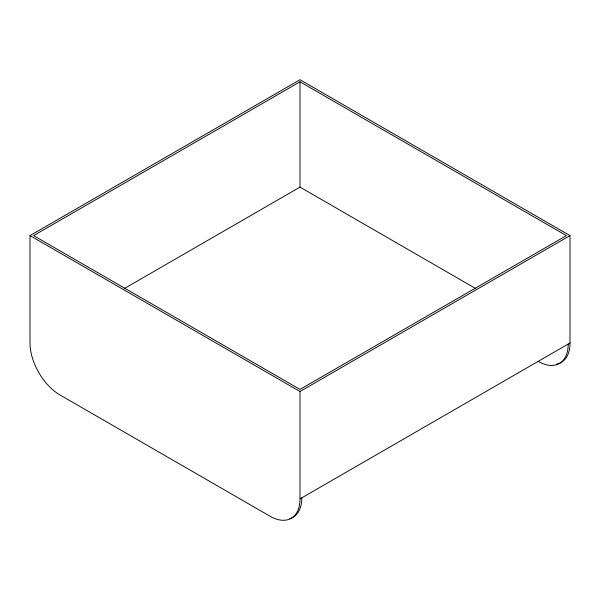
<?xml version="1.0" encoding="UTF-8"?>
<svg xmlns="http://www.w3.org/2000/svg" width="600" height="600" viewBox="0 0 600 600"><rect width="100%" height="100%" fill="white"/><g stroke="black" fill="none" stroke-linecap="round" stroke-linejoin="round"><path stroke-width="0.9" d="M570 342.998L300 498.885A42.428 24.495 60 0 1 270 516.202L60 394.965A42.428 24.495 60 0 1 30 342.998L30 235.612L300 79.733L570 235.612L570 342.998A42.428 24.495 60 0 1 556.222 364.185M300 81.81L33.6 235.612L300 389.415L566.4 235.612L300 81.81L300 187.328M124.29 288.562L300 187.118L475.71 288.562M30 235.612L300 391.5L570 235.612M300 391.5L300 498.885M568.2 344.04A42.428 24.495 60 0 1 538.2 361.365M301.8 497.842A42.428 24.495 60 0 1 289.778 518.632"/></g></svg>
